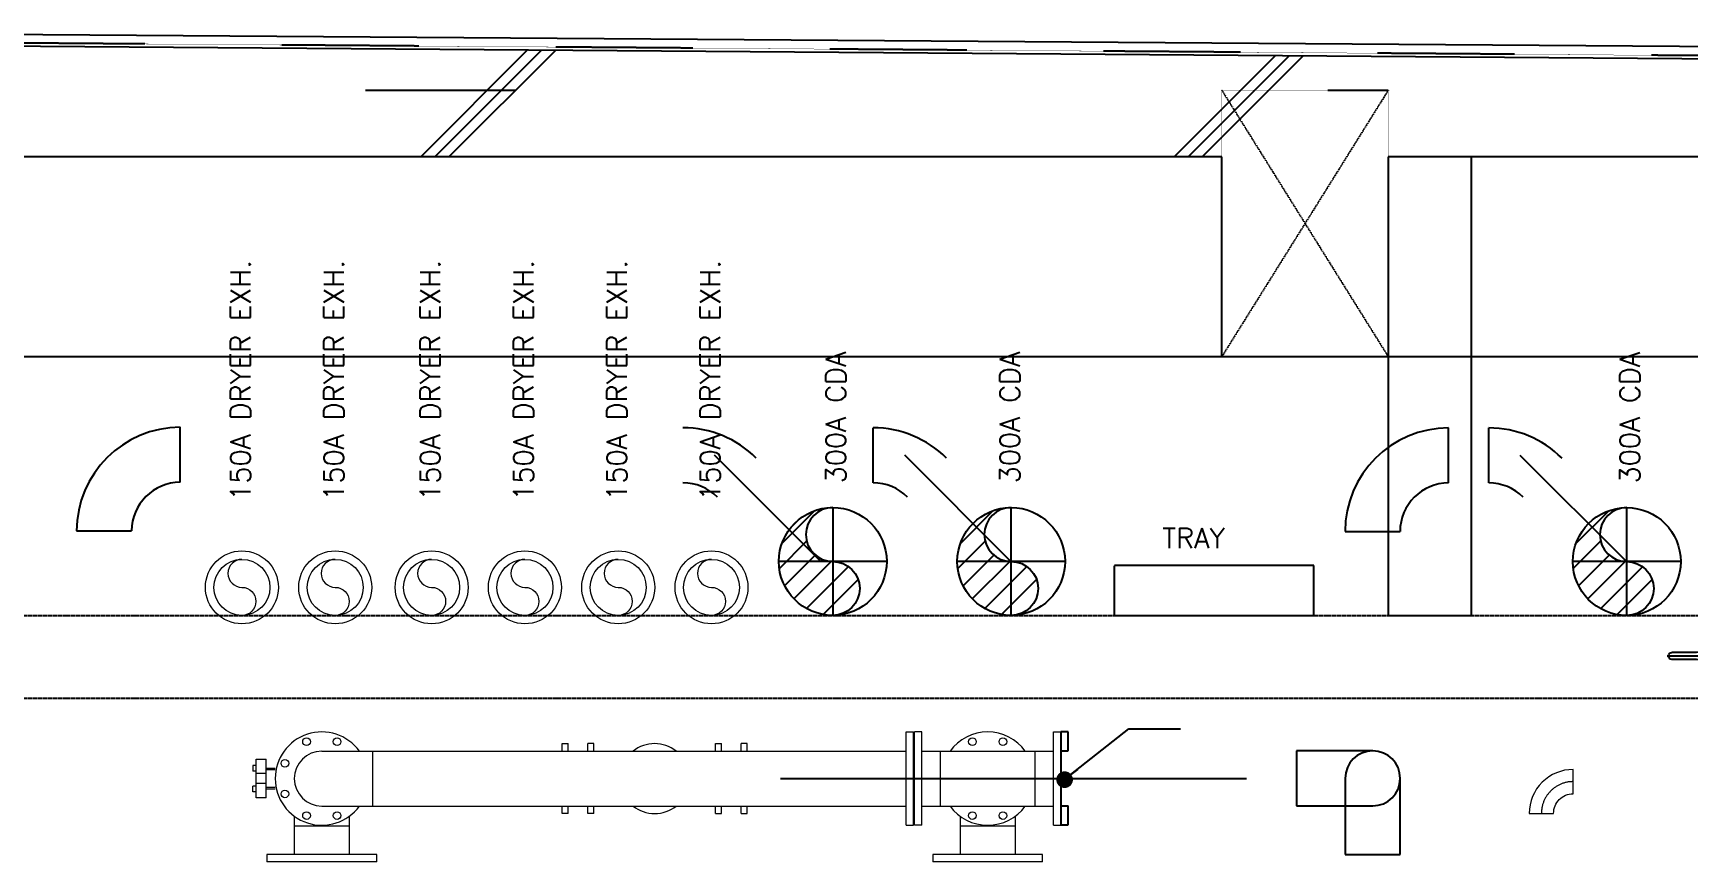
# Model space of a CAD drawing. Extents: x 0 to 160756, y 0 to 229247.
# Drawn here: x 54815 to 59788, y 113636 to 116124 of the extents above; entities that cross this region are included whole.
import ezdxf
from ezdxf.xclip import XClip

# ---------------------------------------------------------------- set-up
doc = ezdxf.new("R2010")
doc.units = 0
doc.header["$LTSCALE"] = 10
doc.header["$XCLIPFRAME"] = 2
for name, pattern in [('XCM7P30CDA$0$20P1-CDA-03-C10-00$0$XCM2QB1$0$HIDDEN', [0.375, 0.25, -0.125]), ('XCM7P30CDA$0$CENTER', [50.8, 31.75, -6.35, 6.35, -6.35]), ('XCM7P30CDA$0$DOTK1', [0.1, 0.05, -0.05]), ('XCM7P30CDA$0$HIDDEN', [0.375, 0.25, -0.125])]:
    doc.linetypes.add(name, pattern=pattern)
for name, color, linetype in [('XCM7P30CDA$0$50RCHATCH', 252, 'Continuous'), ('XCM7P30CDA$0$KABE1', 252, 'Continuous'), ('XCM7P30CDA$0$KABE3', 252, 'Continuous'), ('XCM7P30CDA$0$KABED', 252, 'XCM7P30CDA$0$DOTK1'), ('XCM7P30CDA$0$M-PIPE-VALVE', 252, 'Continuous'), ('XCM7P30CDA$0$SIAGE3', 252, 'Continuous'), ('XCM7P30CDA$0$SIAGED', 252, 'XCM7P30CDA$0$DOTK1'), ('XCM7P30CDA$0$SUGATA3', 252, 'Continuous'), ('XCM7P30CDA$0$U-CDA-PIPE', 252, 'Continuous'), ('XCM7P30CDA$0$U-CDA-PIPE 2', 252, 'Continuous'), ('XCM7P30CDA$0$U-CDA-TXT-01', 252, 'Continuous')]:
    doc.layers.add(name, color=color, linetype=linetype)
for name, color, linetype, lineweight in [('XCM7P30CDA$0$DRYER 熱排氣', 252, 'Continuous', 15), ('XCM7P30CDA$0$M-PIPE-20C CHILLED WATER RETURN-1', 252, 'Continuous', 5), ('XCM7P30CDA$0$上方管路', 252, 'Continuous', 18), ('XCM7P30CDA$0$尺寸線', 252, 'Continuous', 15), ('XCM7P30CDA$0$控制閥', 252, 'Continuous', 15)]:
    doc.layers.add(name, color=color, linetype=linetype, lineweight=lineweight)
doc.styles.add('XCM7P30CDA$0$aa-txt', font='simplex.shx', dxfattribs={"width": 0.8, "bigfont": 'chineset.shx'})
doc.styles.add('XCM7P30CDA$0$Standard', font='txt.shx', dxfattribs={"bigfont": 'chineset.shx'})
doc.dimstyles.new('XCM7P30CDA$0$STANDARD', dxfattribs={"dimtxt": 0.18, "dimasz": 0.18, "dimexe": 0.18, "dimexo": 0.0625, "dimgap": 0.09, "dimtad": 0, "dimtih": 1, "dimtoh": 1, "dimdec": 4, "dimzin": 0, "dimdsep": 46, "dimtxsty": 'XCM7P30CDA$0$Standard', "dimcen": 0.09, "dimadec": 0, "dimazin": 0, "dimtfac": 1, "dimtdec": 4, "dimtofl": 0, "dimtmove": 0, "dimatfit": 3, "dimfxl": 1, "dimtolj": 1, "dimtzin": 0, "dimarcsym": 0})

# ---------------------------------------------------------------- blocks, each defined once
blk = doc.blocks.new('XCM7P30CDA$0$A$C9a307472')
at = {"layer": 'XCM7P30CDA$0$50RCHATCH'}
for p, q in [((31693.8, 19900), (32014.1, 20220.3)), ((31736.3, 19900), (32056.2, 20220)), ((31778.7, 19900), (32098.3, 20219.6)), ((33956.6, 19900), (34260, 20203.4)), ((33999, 19900), (34302.1, 20203.1)), ((34041.4, 19900), (34344.2, 20202.8))]:
    blk.add_line(p, q, dxfattribs=at)
at = {"layer": 'XCM7P30CDA$0$KABE1', "linetype": 'Continuous'}
for p, q in [((34100, 19900), (30150, 19900)), ((34100, 19300), (34100, 19900)), ((38550, 19900), (34600, 19900)), ((34600, 19900), (34600, 19300)), ((34600, 19300), (34100, 19300))]:
    blk.add_line(p, q, dxfattribs=at)
at = {"layer": 'XCM7P30CDA$0$KABE3'}
blk.add_line((48050, 20100), (29850, 20236.5), dxfattribs=at)
at = {"layer": 'XCM7P30CDA$0$KABED'}
for p, q in [((34600, 20100), (34100, 19300)), ((34100, 20100), (34600, 19300)), ((34100, 19900), (34100, 20100)), ((34100, 20100), (34600, 20100)), ((34600, 19900), (34600, 20100))]:
    blk.add_line(p, q, dxfattribs=at)
at = {"layer": 'XCM7P30CDA$0$SIAGE3'}
blk.add_line((48025.9, 20140.1), (29850, 20271.5), dxfattribs=at)
at = {"layer": 'XCM7P30CDA$0$SIAGED'}
blk.add_line((47996.3, 20110.4), (29850, 20246.5), dxfattribs=at)
at = {"layer": 'XCM7P30CDA$0$SUGATA3'}
for p, q in [((31528.4, 20100), (31979.5, 20100)), ((38450, 19300), (30250, 19300))]:
    blk.add_line(p, q, dxfattribs=at)
blk = doc.blocks.new('XCM7P30CDA$0$F22P2-CDA-07-C20-00$0$LRElbow-16.52')
for p, q in [((22.86, -8.26), (22.86, 8.26)), ((-8.26, -22.86), (8.26, -22.86))]:
    blk.add_line(p, q)
for radius in [31.12, 14.6]:
    blk.add_arc((22.86, -22.86), radius, 90, 180)
blk = doc.blocks.new('XCM7P30CDA$0$Es-065')
blk.add_lwpolyline([(3.65, 0, 0.414214), (-9.52, 13.18), (-9.52, 5.87, -0.414214), (-3.65, 0)], format="xyb", close=True)
at = {"color": 1, "linetype": 'XCM7P30CDA$0$CENTER'}
blk.add_arc((-9.52, 0), 9.52, 0, 90, dxfattribs=at)
blk = doc.blocks.new('XCM7P30CDA$0$F22P2-CDA-07-C20-00$0$FlangeSide-16.52x10KG')
for p, q in [((-2.2, 14), (-2.2, 8.26)), ((0, 14), (-2.2, 14)), ((0, -14), (0, 14)), ((0, 8.26), (-2.2, 8.26)), ((0, -8.26), (-2.2, -8.26)), ((-2.2, -8.26), (-2.2, -14)), ((-2.2, -14), (0, -14))]:
    blk.add_line(p, q)
blk = doc.blocks.new('XCM7P30CDA$0$F22P2-CDA-07-C20-00$0$LRElbowDown-16.52')
for p, q in [((22.86, 8.26), (0, 8.26)), ((22.86, -8.26), (22.86, 8.26)), ((0, -8.26), (22.86, -8.26))]:
    blk.add_line(p, q)
blk.add_arc((0, 0), 8.26, 90, 270)
blk = doc.blocks.new('XCM7P30CDA$0$_DOT')
at = {"color": 0, "linetype": 'ByBlock'}
blk.add_line((-0.5, 0), (-1, 0), dxfattribs=at)
at = {"color": 0, "linetype": 'ByBlock', "const_width": 0.5}
blk.add_lwpolyline([(-0.25, 0, 1), (0.25, 0, 1)], format="xyb", close=True, dxfattribs=at)
blk = doc.blocks.new('XCM7P30CDA$0$BV-65A-AM')
at = {"linetype": 'ByBlock'}
for p, q in [((-2.6, 61), (-2.6, 42.8)), ((0, 63.6), (0, 63.6)), ((0, 63.6), (0, 63.6)), ((2.6, 61), (2.6, 42.8)), ((-62.1, 8.4), (-62.1, 5)), ((-62.1, 5), (-58.3, 5)), ((-53.2, 1.1), (-58.3, 5)), ((-55.8, 14.7), (-50.1, 14.7)), ((-27.7, 25.6), (-27.8, 19.6)), ((-22.6, 16.6), (-27.8, 19.6)), ((-27.7, 25.6), (-22.5, 28.5)), ((-23, 46.5), (-21.4, 48.1)), ((-23, 46.5), (-23, 36.2)), ((-17.4, 19.6), (-22.6, 16.6)), ((-22.5, 28.5), (-17.4, 25.5)), ((-21.4, 48.1), (-2.6, 49)), ((-21.4, 48.1), (-21.4, 37.2)), ((-17.4, 25.5), (-17.4, 19.6)), ((-13.6, 7.8), (-13.6, -14.8)), ((-8.3, 0), (8.3, 0)), ((-8.3, 0), (8.3, 0)), ((-8.3, 0), (8.3, 0)), ((-8.2, 32.1), (-7, 32.1)), ((0, 24.8), (-7.4, 13)), ((-3.4, 29.2), (-4.6, 29.2)), ((-4.6, 2.2), (-4.6, -2.8)), ((0.9, 35.7), (-0.9, 35.7)), ((-0.9, 35.7), (-0.9, 29.3)), ((-0.9, 29.3), (0.9, 29.3)), ((0, 24.8), (7.4, 13)), ((0.9, 35.7), (0.9, 29.3)), ((2.6, 49), (21.4, 48.1)), ((4.6, 2.2), (4.6, -2.8)), ((6.2, 34.9), (5.5, 31.3)), ((12.2, 33.3), (10.9, 29.9)), ((13.6, 7.8), (13.6, -14.8)), ((17.8, 30.7), (14.6, 25.1)), ((22.9, 27.2), (20.5, 24.4)), ((21.4, 48.1), (23, 46.5)), ((21.4, 48.1), (21.4, 37.2)), ((23, 46.5), (23, 36.2)), ((27.3, 22.8), (24.5, 20.5)), ((30.8, 17.7), (25.3, 14.5)), ((35.7, 0.9), (29.3, 0.9)), ((29.3, -0.9), (29.3, 0.9)), ((33.5, 12.1), (30, 10.9)), ((35.1, 6.2), (31.5, 5.5)), ((35.7, -0.9), (35.7, 0.9)), ((-53.2, -1.1), (-56.8, -3.8)), ((-52.6, -8.2), (-56.6, -6.1)), ((-52.2, -10.3), (-55.3, -13.6)), ((-50.4, -17.2), (-54.7, -15.9)), ((-49.7, -19.3), (-52.1, -23.1)), ((-46.7, -25.7), (-51.1, -25.2)), ((-45.6, -27.6), (-47.3, -31.8)), ((-41.5, -33.5), (-46, -33.7)), ((-40.1, -35.2), (-41.1, -39.5)), ((-35.1, -40.2), (-39.4, -41.2)), ((-33.4, -41.6), (-33.6, -46.1)), ((-27.6, -45.7), (-31.7, -47.4)), ((-25.7, -46.8), (-25.1, -51.3)), ((-11.9, -19.9), (-11.9, -118.7)), ((11.9, -19.9), (11.9, -118.7)), ((14.7, -48.5), (22.5, -48.1)), ((17.7, -19.7), (22.9, -16.7)), ((17.7, -19.7), (17.7, -25.7)), ((22.9, -28.7), (17.7, -25.7)), ((22.5, -48.1), (22.5, -36.5)), ((22.5, -48.1), (24, -46.5)), ((22.9, -16.7), (28.1, -19.8)), ((28, -25.7), (22.9, -28.7)), ((24, -46.5), (24, -35.5)), ((28.1, -19.8), (28, -25.7)), ((28.9, -7), (28.9, -6.2)), ((35.7, -0.9), (29.3, -0.9)), ((30.1, -7), (30.1, -6.2)), ((34, -3.9), (31.1, -3.9)), ((34, -5.2), (31.1, -5.2)), ((34, -8), (31.1, -8)), ((34, -9.2), (31.1, -9.2)), ((35, -7), (35, -6.2)), ((36.2, -7), (36.2, -6.2)), ((-19.3, -49.8), (-23, -52.2)), ((-17.2, -50.6), (-15.9, -54.9)), ((-11.9, -53.9), (-13.6, -55.5)), ((14.7, -55.8), (14.7, -50.1)), ((-11.9, -118.7), (-10.6, -135.7)), ((-10.6, -135.7), (-10.6, -209.4)), ((11.9, -118.7), (10.6, -135.7)), ((10.6, -135.7), (10.6, -209.4))]:
    blk.add_line(p, q, dxfattribs=at)
at = {"color": 1, "linetype": 'ByBlock'}
for p, q in [((0, 71.3), (0, -223.7)), ((-17.3, 17.3), (-29.2, 29.2)), ((22.9, 0), (-22.9, 0)), ((22.9, 0), (-22.9, 0)), ((-21.2, 0), (22.5, 0)), ((-15, 0), (16.3, 0)), ((17.6, -17.5), (29.4, -29.2))]:
    blk.add_line(p, q, dxfattribs=at)
for points in [[(-39, 19.3), (-39, 81.9), (-23, 81.9), (-23, 36.2)], [(39, 17.9), (39, 81.9), (23, 81.9), (23, 36.2)], [(-45.8, 15.3), (-45.8, 45.2), (-39, 45.2), (-39, 19.3)], [(39, -17.9), (39, -45.2), (45.8, -45.2), (45.8, 45.2), (39, 45.2), (39, 17.9)], [(-39, -41.1), (-39, -45.2), (-45.8, -45.2), (-45.8, -26.3)], [(-23, -52.2), (-23, -81.9), (-39, -81.9), (-39, -41.1)], [(23, -36.2), (23, -81.9), (39, -81.9), (39, -17.9)]]:
    blk.add_lwpolyline(points)
at = {"linetype": 'ByBlock'}
for points in [[(-8.2, 32.1, -0.120011), (-8, 33, -0.104957), (-7.4, 33.7, -0.088923), (-6.7, 34.2, -0.080167), (-5.8, 34.3, -0.080167), (-4.9, 34.2, -0.088923), (-4.2, 33.7, -0.104957), (-3.6, 33, -0.120011), (-3.4, 32.1, -0.120011), (-3.6, 31.2, -0.104957), (-4.2, 30.5, -0.088923), (-4.9, 30, -0.088923)], [(-3.4, 29.2, -0.108254), (-3.5, 28.3, -0.102013), (-4.1, 27.6, -0.094273), (-4.9, 27.1, -0.089446), (-5.8, 27, -0.089446), (-6.7, 27.1, -0.094273), (-7.5, 27.6, -0.102013), (-8.1, 28.3, -0.108254), (-8.2, 29.2, -0.108254), (-8.1, 30, -0.207462), (-6.8, 30.9, 0.005899), (-5.3, 31.2)], [(-7, 32.1, -0.120011), (-6.9, 32.5, -0.104957), (-6.7, 32.8, -0.088923), (-6.3, 33, -0.080167), (-5.8, 33.1, -0.080167), (-5.3, 33, -0.088923), (-4.9, 32.8, -0.104957), (-4.7, 32.5, -0.120011), (-4.6, 32.1, -0.120011), (-4.7, 31.7, -0.104957), (-4.9, 31.4, -0.088923), (-5.3, 31.2)], [(-4.6, 29.2, -0.108254), (-4.6, 28.8, -0.102013), (-4.9, 28.5, -0.094273), (-5.3, 28.3, -0.089446), (-5.8, 28.2, -0.089446), (-6.3, 28.3, -0.094273), (-6.7, 28.5, -0.102013), (-6.9, 28.8, -0.108254), (-7, 29.2, -0.088886), (-7, 29.4, -0.178069), (-6.6, 29.7, 0.005748), (-5.1, 30, 0.005748)]]:
    blk.add_lwpolyline(points, format="xyb", dxfattribs=at)
for centre in [(-22.5, 22.5), (22.9, -22.8)]:
    blk.add_circle(centre, 4.13, dxfattribs=at)
for centre, radius, start, end in [((0, 61), 2.61, 90, 180), ((0, 61), 2.61, 0, 90), ((-55.8, 8.4), 6.27, 90, 180), ((-54, 0), 1.38, 307.5, 52.5), ((-50.1, 30.3), 15.7, 270, 328.8134), ((0, 0), 42.9, 301.1866, 148.8134), ((-10.5, 7.8), 3.14, 126.2803, 180), ((0, -6.4), 20.8, 53.7197, 126.2803), ((-5.8, 32.6), 1.52, 287.3454, 288.3337), ((-5.1, 30.4), 0.453, 274.2378, 296.396), ((0, 2.2), 4.63, 0, 180), ((10.5, 7.8), 3.14, 0, 53.7197), ((-55.9, -4.9), 1.38, 127.5, 242.5), ((-54.2, -14.6), 1.38, 137.5, 252.5), ((-53.2, -9.4), 1.38, 317.5, 62.5), ((-50.9, -23.8), 1.38, 147.5, 262.5), ((-50.8, -18.5), 1.38, 327.5, 72.5), ((-46, -32.3), 1.38, 157.5, 272.5), ((-46.9, -27.1), 1.38, 337.5, 82.5), ((-41.5, -34.9), 1.38, 347.5, 92.5), ((-39.7, -39.8), 1.38, 167.5, 282.5), ((-34.8, -41.6), 1.38, 357.5, 102.5), ((-32.2, -46.2), 1.38, 177.5, 292.5), ((-27.1, -47), 1.38, 7.5, 112.5), ((-18.5, -51), 1.38, 17.5, 122.5), ((-20.4, -19.9), 8.5, 0, 36.8699), ((0, -2.8), 4.63, 180, 0), ((20.4, -19.9), 8.5, 143.1301, 180), ((30.3, -50.1), 15.7, 121.1866, 180), ((31.1, -6.2), 2.24, 90, 180), ((31.1, -7), 2.24, 180, 270), ((31.1, -6.2), 1.02, 90, 180), ((31.1, -7), 1.02, 180, 270), ((34, -6.2), 2.24, 0, 90), ((34, -6.2), 1.02, 0, 90), ((34, -7), 1.02, 270, 0), ((34, -7), 2.24, 270, 0), ((-23.8, -51.1), 1.38, 187.5, 302.5), ((-14.6, -54.5), 1.38, 197.5, 312.5), ((8.4, -55.8), 6.27, 304.1771, 0), ((0, -209.4), 10.6, 180, 0)]:
    blk.add_arc(centre, radius, start, end, dxfattribs=at)
at = {"color": 1, "linetype": 'ByBlock'}
for start, end in [(121.8333, 148.1667), (301.8333, 328.1667)]:
    blk.add_arc((0.1, -0.1), 32.1, start, end, dxfattribs=at)
blk = doc.blocks.new('XCM7P30CDA$0$A$C834e8dec')
at = {"layer": 'XCM7P30CDA$0$上方管路', "color": 7, "lineweight": 13}
for p, q in [((1501.9, 3789), (1519.9, 3789)), ((1501.9, 3765.8), (1501.9, 3789)), ((1519.9, 3765.8), (1519.9, 3789)), ((1578.9, 3765.8), (1578.9, 3789)), ((1596.9, 3789), (1578.9, 3789)), ((1596.9, 3765.8), (1596.9, 3789)), ((1962.5, 3765.8), (1962.5, 3789)), ((1962.5, 3789), (1980.5, 3789)), ((1980.5, 3765.8), (1980.5, 3789)), ((2057.5, 3789), (2039.5, 3789)), ((2039.5, 3765.8), (2039.5, 3789)), ((2057.5, 3765.8), (2057.5, 3789)), ((2535, 3823.3), (2557, 3823.3)), ((2535, 3543.3), (2535, 3823.3)), ((2557, 3543.3), (2557, 3823.3)), ((2582, 3823.3), (2560, 3823.3)), ((2560, 3543.3), (2560, 3823.3)), ((2582, 3543.3), (2582, 3823.3)), ((2978, 3823.3), (3000, 3823.3)), ((2978, 3543.3), (2978, 3823.3)), ((3000, 3543.3), (3000, 3823.3)), ((932, 3765.8), (932, 3600.8)), ((932, 3765.8), (2535, 3765.8)), ((2582, 3765.8), (2978, 3765.8)), ((2637, 3765.9), (2637, 3600.7)), ((2923, 3600.8), (2923, 3765.8)), ((932, 3600.8), (2535, 3600.8)), ((1501.9, 3579), (1501.9, 3600.8)), ((1519.9, 3579), (1519.9, 3600.8)), ((1578.9, 3579), (1578.9, 3600.8)), ((1596.9, 3579), (1596.9, 3600.8)), ((1962.5, 3579), (1962.5, 3600.8)), ((1980.5, 3579), (1980.5, 3600.8)), ((2039.5, 3579), (2039.5, 3600.8)), ((2057.5, 3579), (2057.5, 3600.8)), ((2582, 3600.8), (2978, 3600.8)), ((862.6, 3540.3), (697.4, 3540.3)), ((697.5, 3570.2), (697.5, 3455.3)), ((862.5, 3570.2), (862.5, 3455.3)), ((1519.9, 3579), (1501.9, 3579)), ((1596.9, 3579), (1578.9, 3579)), ((1962.5, 3579), (1980.5, 3579)), ((2039.5, 3579), (2057.5, 3579)), ((2535, 3543.3), (2557, 3543.3)), ((2582, 3543.3), (2560, 3543.3)), ((2862.6, 3540.3), (2697.4, 3540.3)), ((2697.5, 3570.2), (2697.5, 3455.3)), ((2862.5, 3570.2), (2862.5, 3455.3)), ((2978, 3543.3), (3000, 3543.3)), ((615, 3455.3), (615, 3433.3)), ((945, 3455.3), (615, 3455.3)), ((945, 3433.3), (615, 3433.3)), ((945, 3433.3), (945, 3455.3)), ((2615, 3455.3), (2615, 3433.3)), ((2945, 3455.3), (2615, 3455.3)), ((2945, 3433.3), (2615, 3433.3)), ((2945, 3433.3), (2945, 3455.3))]:
    blk.add_line(p, q, dxfattribs=at)
at = {"layer": 'XCM7P30CDA$0$上方管路', "color": 7, "linetype": 'Continuous', "lineweight": 13}
for p, q in [((780, 3765.8), (932, 3765.8)), ((780, 3600.8), (932, 3600.8))]:
    blk.add_line(p, q, dxfattribs=at)
at = {"layer": 'XCM7P30CDA$0$上方管路', "color": 7, "lineweight": 13}
for centre in [(734.1, 3794.1), (825.9, 3794.1), (2734.1, 3794.1), (2825.9, 3794.1), (669.1, 3729.2), (669.1, 3637.4), (734.1, 3572.4), (825.9, 3572.4), (2734.1, 3572.4), (2825.9, 3572.4)]:
    blk.add_circle(centre, 11.5, dxfattribs=at)
for centre, radius, start, end in [((780, 3683.3), 140, 36.1063, 323.8937), ((1779.7, 3683.3), 105, 51.7868, 128.2132), ((2780, 3683.3), 140, 36.1063, 143.8937), ((780, 3683.3), 82.5, 90, 270), ((1779.7, 3683.3), 105, 231.7868, 269.9995), ((1779.7, 3683.3), 105, 270, 308.2132), ((2780, 3683.3), 140, 216.1063, 323.8937)]:
    blk.add_arc(centre, radius, start, end, dxfattribs=at)
at = {"layer": 'XCM7P30CDA$0$控制閥', "color": 7, "linetype": 'Continuous', "lineweight": 13}
for p, q in [((583.1, 3741.8), (613.4, 3741.8)), ((583.1, 3698.4), (583.1, 3741.8)), ((613.4, 3698.4), (613.4, 3741.8)), ((573.1, 3723), (573.1, 3706)), ((583.1, 3723), (573.1, 3723)), ((583.1, 3706), (573.1, 3706)), ((613.4, 3698.4), (583.1, 3698.4)), ((583.1, 3668.1), (583.1, 3698.4)), ((640, 3713.6), (613.4, 3713.6)), ((640, 3713.6), (613.4, 3713.6)), ((639.5, 3709.8), (613.4, 3709.8)), ((639.5, 3709.8), (613.4, 3709.8)), ((613.4, 3668.1), (613.4, 3698.4)), ((573.1, 3643.6), (573.1, 3660.6)), ((583.1, 3660.6), (573.1, 3660.6)), ((583.1, 3643.6), (573.1, 3643.6)), ((613.4, 3668.1), (583.1, 3668.1)), ((583.1, 3625.3), (583.1, 3668.1)), ((613.4, 3625.3), (613.4, 3668.1)), ((639.5, 3656.8), (613.4, 3656.8)), ((639.5, 3656.8), (613.4, 3656.8)), ((613.4, 3653), (640, 3653)), ((613.4, 3653), (640, 3653)), ((613.4, 3625.3), (583.1, 3625.3))]:
    blk.add_line(p, q, dxfattribs=at)
at = {"layer": 'XCM7P30CDA$0$尺寸線', "color": 7, "lineweight": 13}
blk.add_leader([(3011.1, 3680.1), (3204.4, 3832.4), (3359.6, 3832.4)], dimstyle='XCM7P30CDA$0$STANDARD', override={"dimasz": 50, "dimtad": 0, "dimldrblk": 'XCM7P30CDA$0$_DOT'}, dxfattribs=at)
blk = doc.blocks.new('XCM7P30CDA')
at = {"layer": 'XCM7P30CDA$0$U-CDA-PIPE'}
h = blk.add_hatch(dxfattribs=at)
h.set_pattern_fill('ANSI31', color=256, scale=15, style=0)
h.set_pattern_definition([(45, (17356.38, 50435.223), (-33.67596, 33.67596), [])])
edge = h.paths.add_edge_path()
edge.add_arc((57216.8, 114537.7), 161.9, 90, 270)
edge.add_arc((57216.8, 114456.7), 81, 270, 450)
edge.add_arc((57216.8, 114618.7), 81, 90, 270, ccw=False)
h = blk.add_hatch(dxfattribs=at)
h.set_pattern_fill('ANSI31', color=256, scale=15, style=0)
h.set_pattern_definition([(45, (17892.19, 50435.223), (-33.67596, 33.67596), [])])
edge = h.paths.add_edge_path()
edge.add_arc((57752.6, 114537.7), 161.9, 90, 270)
edge.add_arc((57752.6, 114456.7), 81, 270, 450)
edge.add_arc((57752.6, 114618.7), 81, 90, 270, ccw=False)
h = blk.add_hatch(dxfattribs=at)
h.set_pattern_fill('ANSI31', color=256, scale=15, style=0)
h.set_pattern_definition([(45, (19741.19, 50434.92), (-33.67596, 33.67596), [])])
edge = h.paths.add_edge_path()
edge.add_arc((59601.6, 114537.4), 161.9, 90, 270)
edge.add_arc((59601.6, 114456.4), 81, 270, 450)
edge.add_arc((59601.6, 114618.4), 81, 90, 270, ccw=False)
blk.add_line((57060, 113886.5), (58459.5, 113886.5))
at = {"color": 50, "linetype": 'XCM7P30CDA$0$20P1-CDA-03-C10-00$0$XCM2QB1$0$HIDDEN', "ltscale": 0.5}
blk.add_lwpolyline([(58885.2, 115752.5), (58885.2, 114375.8), (59135.2, 114375.8), (59135.2, 115752.5)], close=True, dxfattribs=at)
at = {"color": 1, "linetype": 'XCM7P30CDA$0$HIDDEN', "ltscale": 0.2}
blk.add_lwpolyline([(58061.5, 114375.8), (58661.5, 114375.8), (58661.5, 114525.8), (58061.5, 114525.8)], close=True, dxfattribs=at)
at = {"color": 50, "linetype": 'XCM7P30CDA$0$20P1-CDA-03-C10-00$0$XCM2QB1$0$HIDDEN'}
blk.add_lwpolyline([(54535.2, 114375.8), (62735.2, 114375.8), (62735.2, 114125.8), (54535.2, 114125.8)], close=True, dxfattribs=at)
at = {"layer": 'XCM7P30CDA$0$DRYER 熱排氣'}
for points in [[(55442.1, 114375.8, -1), (55442.1, 114544.1, 1), (55442.1, 114459.9, -1)], [(55722.3, 114375.8, -1), (55722.3, 114544.1, 1), (55722.3, 114459.9, -1)], [(56011.9, 114375.8, -1), (56011.9, 114544.1, 1), (56011.9, 114459.9, -1)], [(56292.1, 114375.8, -1), (56292.1, 114544.1, 1), (56292.1, 114459.9, -1)], [(56572.3, 114375.8, -1), (56572.3, 114544.1, 1), (56572.3, 114459.9, -1)], [(56852.5, 114375.8, -1), (56852.5, 114544.1, 1), (56852.5, 114459.9, -1)]]:
    blk.add_lwpolyline(points, format="xyb", close=True, dxfattribs=at)
for centre, radius in [((55442.1, 114459.9), 109.5), ((55442.1, 114459.9), 84.1), ((55722.3, 114459.9), 109.5), ((55722.3, 114459.9), 84.1), ((56011.9, 114459.9), 109.5), ((56011.9, 114459.9), 84.1), ((56292.1, 114459.9), 109.5), ((56292.1, 114459.9), 84.1), ((56572.3, 114459.9), 109.5), ((56572.3, 114459.9), 84.1), ((56852.5, 114459.9), 109.5), ((56852.5, 114459.9), 84.1)]:
    blk.add_circle(centre, radius, dxfattribs=at)
at = {"layer": 'XCM7P30CDA$0$U-CDA-PIPE'}
for p, q in [((57338.1, 114773.8), (57338.1, 114939)), ((59187.1, 114773.5), (59187.1, 114938.7)), ((57751.5, 114537.7), (57432.8, 114856.4)), ((59600.5, 114537.4), (59281.8, 114856.1))]:
    blk.add_line(p, q, dxfattribs=at)
at = {"layer": 'XCM7P30CDA$0$U-CDA-PIPE', "color": 1}
for p, q in [((57180.4, 114537.8), (56861.6, 114856.5)), ((57216.8, 114699.6), (57216.8, 114375.8)), ((57751.5, 114699.6), (57751.5, 114375.8)), ((59600.5, 114699.3), (59600.5, 114375.5)), ((57378.8, 114537.7), (57054.9, 114537.7)), ((57913.4, 114537.7), (57589.6, 114537.7)), ((59762.4, 114537.4), (59438.6, 114537.4))]:
    blk.add_line(p, q, dxfattribs=at)
at = {"layer": 'XCM7P30CDA$0$U-CDA-PIPE'}
for points in [[(57216.8, 114699.6, 1), (57216.8, 114537.7, -1), (57216.8, 114375.8, -1)], [(57752.6, 114699.6, 1), (57752.6, 114537.7, -1), (57752.6, 114375.8, -1)], [(59601.6, 114699.3, 1), (59601.6, 114537.4, -1), (59601.6, 114375.5, -1)]]:
    blk.add_lwpolyline(points, format="xyb", close=True, dxfattribs=at)
for centre in [(57216.8, 114537.8), (57752.6, 114537.7), (59601.6, 114537.4)]:
    blk.add_circle(centre, 161.9, dxfattribs=at)
for centre, radius in [((56766.9, 114627.9), 311.2), ((57338.1, 114627.8), 311.2), ((59187.1, 114627.5), 311.2), ((56766.9, 114627.8), 146), ((57338.1, 114627.8), 146), ((59187.1, 114627.5), 146)]:
    blk.add_arc(centre, radius, 45, 90, dxfattribs=at)
at = {"color": 4}
ref = blk.add_blockref('XCM7P30CDA$0$A$C9a307472', (24285.2, 95852.5), dxfattribs=at)
XClip(ref).set_block_clipping_path([(28505.8252583833, 11204.571428573), (50624.999999999, 21456.3991779214)])
blk.add_blockref('XCM7P30CDA$0$A$C834e8dec', (54902, 110202.5))
at = {"layer": 'XCM7P30CDA$0$M-PIPE-20C CHILLED WATER RETURN-1', "xscale": 10, "yscale": 10, "zscale": 10, "rotation": 90.00000000000001}
blk.add_blockref('XCM7P30CDA$0$Es-065', (59440.5, 113876.7), dxfattribs=at)
at = {"layer": 'XCM7P30CDA$0$M-PIPE-VALVE', "xscale": -1, "rotation": 270}
blk.add_blockref('XCM7P30CDA$0$BV-65A-AM', (59946.8, 114253.7), dxfattribs=at)
at = {"layer": 'XCM7P30CDA$0$U-CDA-PIPE', "xscale": 10, "yscale": 10, "zscale": 10}
for p in [(55028.3, 114857.9), (58838, 114856.1)]:
    blk.add_blockref('XCM7P30CDA$0$F22P2-CDA-07-C20-00$0$LRElbow-16.52', p, dxfattribs=at)
for rotation in [180, 270.0157380023491]:
    blk.add_blockref('XCM7P30CDA$0$F22P2-CDA-07-C20-00$0$LRElbowDown-16.52', (58838.4, 113886.5), dxfattribs=dict(at, rotation=rotation))
at = {"layer": 'XCM7P30CDA$0$U-CDA-PIPE 2', "xscale": 10, "yscale": 10, "zscale": 10, "rotation": 180}
blk.add_blockref('XCM7P30CDA$0$F22P2-CDA-07-C20-00$0$FlangeSide-16.52x10KG', (57902, 113886.5), dxfattribs=at)
at = {"layer": 'XCM7P30CDA$0$U-CDA-TXT-01', "style": 'XCM7P30CDA$0$aa-txt'}
for s, p in [('150A DRYER EXH.', (55468, 114719.9)), ('150A DRYER EXH.', (55748.2, 114719.9)), ('150A DRYER EXH.', (56037.8, 114719.9)), ('150A DRYER EXH.', (56318, 114719.9)), ('150A DRYER EXH.', (56598.2, 114719.9)), ('150A DRYER EXH.', (56878.4, 114719.9)), ('300A CDA  ', (57255.8, 114772.3)), ('300A CDA  ', (57778.5, 114772.3)), ('300A CDA  ', (59640.6, 114772))]:
    blk.add_text(s, height=60, rotation=90, dxfattribs=at).set_placement(p)
blk.add_text('TRAY', height=60, dxfattribs=at).set_placement((58206.8, 114577.9))

msp = doc.modelspace()

# ---------------------------------------------------------------- block references
msp.add_blockref('XCM7P30CDA', (0, 0))

doc.saveas('drawing.dxf')
